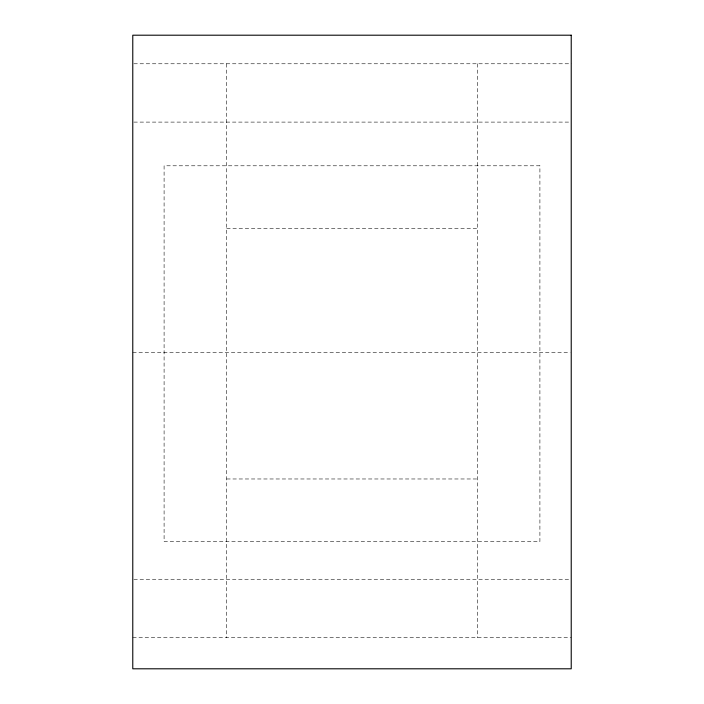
<?xml version="1.0" encoding="UTF-8"?>
<svg xmlns="http://www.w3.org/2000/svg" width="704" height="704" viewBox="0 0 704 704"><rect width="100%" height="100%" fill="white"/><g stroke="black" fill="none" stroke-linecap="round" stroke-linejoin="round"><path stroke-width="0.53" stroke-dasharray="3.52 2.64" d="M133.866 63.774L571.226 63.774M133.866 122.1L570.134 122.1M226.723 228.43L477.277 228.43M132.774 352.29L570.134 352.29M226.723 478.975L477.277 478.975M133.866 579.26L570.134 579.26M132.774 637.727L571.226 637.727M477.277 63.774L477.277 637.727M226.723 63.774L226.723 637.727M539.906 165.792L164.094 165.792L164.094 541.614L539.906 541.614L539.906 165.792"/><path stroke-width="1.06" d="M571.226 35.2L132.774 35.2L132.774 668.8L571.226 668.8L571.226 35.2"/></g></svg>
